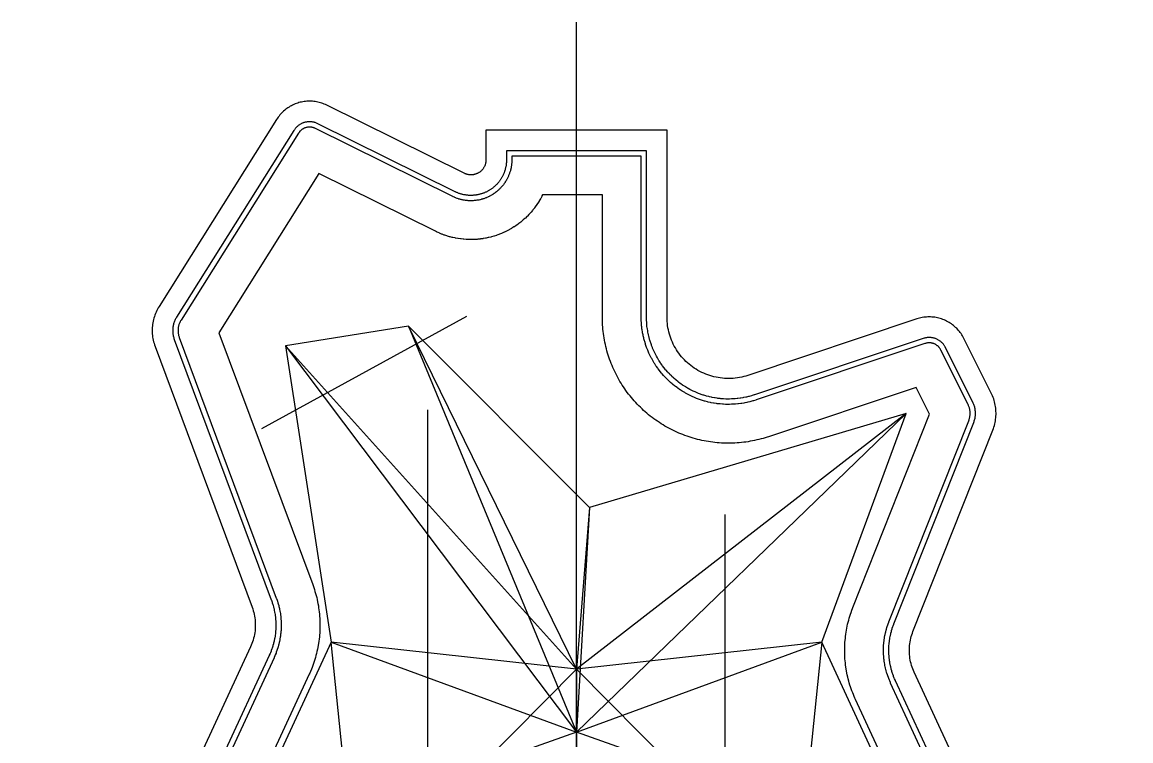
# Model space of a CAD drawing. Header units: millimetres. Extents: x -173 to 173, y -10 to 480.
# Drawn here: x -171.4 to 171.4, y 257.8 to 480 of the extents above; entities that cross this region are included whole.
import ezdxf

# ---------------------------------------------------------------- set-up
doc = ezdxf.new("R2010")
doc.units = ezdxf.units.MM
for name, color, linetype in [('BACK_FOLDS', 5, 'Continuous'), ('CENTERLINE', 8, 'Continuous'), ('LINING_INNER', 2, 'Continuous'), ('OUTLINE', 7, 'Continuous'), ('RIM_INNER', 1, 'Continuous'), ('TOP_BARS', 6, 'Continuous'), ('TOP_DYE_MASK', 1, 'Continuous'), ('TOP_FOLDS', 5, 'Continuous'), ('TOP_PLATEAU', 4, 'Continuous')]:
    doc.layers.add(name, color=color, linetype=linetype)

msp = doc.modelspace()

# ---------------------------------------------------------------- linework, layer by layer
at = {"layer": 'BACK_FOLDS'}
for p, q in [((0, 280), (-52, 386)), ((0, 280), (-90, 380)), ((102, 359), (0, 280)), ((4, 330), (0, 280)), ((0, 280), (-75.89, 288.32)), ((75.89, 288.32), (0, 280)), ((0, 280), (-149.71, 128.84)), ((149.71, 128.84), (0, 280))]:
    msp.add_line(p, q, dxfattribs=at)
for points in [[(0, 21.6), (98.38, 40.61), (149.71, 128.84), (75.89, 288.32), (102, 359), (4, 330), (-52, 386), (-90, 380), (-75.89, 288.32), (-149.71, 128.84), (-98.38, 40.61)], [(0, 90), (0, 280)]]:
    msp.add_lwpolyline(points, close=True, dxfattribs=at)
at = {"layer": 'CENTERLINE'}
msp.add_line((0, -10), (0, 480), dxfattribs=at)
at = {"layer": 'LINING_INNER'}
msp.add_lwpolyline([(151.97, 128.73), (86.27, 270.66), (86.12, 270.99), (85.89, 271.5), (85.62, 272.15), (85.41, 272.68), (85.16, 273.34), (84.97, 273.87), (84.74, 274.53), (84.57, 275.07), (84.36, 275.75), (84.21, 276.29), (84.03, 276.97), (83.9, 277.52), (83.74, 278.21), (83.63, 278.76), (83.5, 279.45), (83.4, 280.01), (83.3, 280.71), (83.22, 281.27), (83.14, 281.97), (83.08, 282.53), (83.03, 283.23), (82.99, 283.8), (82.96, 284.5), (82.94, 285.06), (82.94, 285.77), (82.94, 286.33), (82.96, 287.04), (82.98, 287.6), (83.02, 288.31), (83.07, 288.87), (83.14, 289.57), (83.2, 290.13), (83.29, 290.83), (83.37, 291.39), (83.49, 292.09), (83.59, 292.64), (83.74, 293.33), (83.86, 293.88), (84.02, 294.57), (84.17, 295.11), (84.35, 295.79), (84.52, 296.34), (84.73, 297.01), (84.91, 297.54), (85.15, 298.21), (85.34, 298.73), (85.47, 299.06), (109.18, 358.81), (105.03, 367.1), (59.34, 351.85), (59.01, 351.74), (58.38, 351.54), (57.7, 351.35), (57.06, 351.17), (56.38, 350.99), (55.73, 350.84), (55.05, 350.69), (54.4, 350.56), (53.71, 350.43), (53.05, 350.32), (52.36, 350.22), (51.7, 350.13), (51, 350.05), (50.34, 349.99), (49.64, 349.94), (48.97, 349.9), (48.27, 349.87), (47.61, 349.85), (46.91, 349.85), (46.24, 349.86), (45.54, 349.88), (44.87, 349.91), (44.17, 349.95), (43.51, 350), (42.81, 350.07), (42.15, 350.15), (41.46, 350.24), (40.8, 350.34), (40.11, 350.46), (39.45, 350.59), (38.77, 350.73), (38.12, 350.87), (37.44, 351.04), (36.79, 351.21), (36.12, 351.4), (35.48, 351.59), (34.81, 351.8), (34.18, 352.02), (33.52, 352.25), (32.9, 352.49), (32.25, 352.75), (31.63, 353), (30.99, 353.29), (30.38, 353.57), (29.75, 353.87), (29.16, 354.17), (28.54, 354.5), (27.95, 354.82), (27.35, 355.16), (26.77, 355.5), (26.18, 355.87), (25.62, 356.23), (25.03, 356.62), (24.49, 357), (23.92, 357.41), (23.39, 357.81), (22.83, 358.24), (22.31, 358.66), (21.77, 359.11), (21.27, 359.54), (20.75, 360.01), (20.26, 360.46), (19.75, 360.95), (19.28, 361.42), (18.79, 361.92), (18.34, 362.4), (17.86, 362.92), (17.43, 363.43), (16.97, 363.96), (16.55, 364.48), (16.12, 365.03), (15.72, 365.56), (15.3, 366.13), (14.92, 366.67), (14.53, 367.25), (14.16, 367.81), (13.79, 368.4), (13.45, 368.97), (13.09, 369.58), (12.77, 370.16), (12.44, 370.78), (12.14, 371.37), (11.83, 372), (11.55, 372.6), (11.26, 373.24), (11, 373.86), (10.73, 374.51), (10.49, 375.13), (10.25, 375.78), (10.04, 376.41), (9.82, 377.08), (9.62, 377.72), (9.43, 378.39), (9.26, 379.03), (9.09, 379.71), (8.94, 380.36), (8.79, 381.05), (8.66, 381.7), (8.54, 382.39), (8.43, 383.05), (8.34, 383.74), (8.26, 384.41), (8.18, 385.1), (8.12, 385.77), (8.07, 386.47), (8.04, 387.13), (8.01, 387.83), (8, 388.5), (8, 388.85), (8, 426.62), (-10.51, 426.62), (-10.67, 426.3), (-10.74, 426.15), (-11.07, 425.54), (-11.15, 425.39), (-11.5, 424.79), (-11.58, 424.65), (-11.96, 424.06), (-12.05, 423.92), (-12.44, 423.34), (-12.53, 423.21), (-12.94, 422.64), (-13.04, 422.51), (-13.47, 421.96), (-13.58, 421.83), (-14.03, 421.3), (-14.14, 421.18), (-14.61, 420.66), (-14.72, 420.54), (-15.2, 420.03), (-15.32, 419.92), (-15.82, 419.43), (-15.94, 419.32), (-16.47, 418.86), (-16.59, 418.75), (-17.13, 418.3), (-17.25, 418.2), (-17.81, 417.77), (-17.94, 417.67), (-18.5, 417.26), (-18.64, 417.17), (-19.22, 416.78), (-19.36, 416.69), (-19.95, 416.32), (-20.09, 416.24), (-20.7, 415.89), (-20.84, 415.81), (-21.46, 415.48), (-21.61, 415.41), (-22.24, 415.11), (-22.38, 415.04), (-23.03, 414.75), (-23.18, 414.69), (-23.83, 414.43), (-23.98, 414.37), (-24.64, 414.14), (-24.79, 414.08), (-25.46, 413.87), (-25.61, 413.82), (-26.29, 413.63), (-26.45, 413.59), (-27.13, 413.42), (-27.28, 413.39), (-27.97, 413.25), (-28.13, 413.21), (-28.82, 413.1), (-28.98, 413.07), (-29.67, 412.98), (-29.84, 412.96), (-30.53, 412.89), (-30.7, 412.87), (-31.39, 412.83), (-31.56, 412.82), (-32.26, 412.8), (-32.42, 412.8), (-33.12, 412.8), (-33.28, 412.8), (-33.98, 412.83), (-34.15, 412.84), (-34.84, 412.89), (-35.01, 412.91), (-35.7, 412.98), (-35.86, 413), (-36.56, 413.11), (-36.72, 413.13), (-37.41, 413.26), (-37.57, 413.29), (-38.25, 413.44), (-38.41, 413.48), (-39.09, 413.65), (-39.24, 413.69), (-39.92, 413.89), (-40.07, 413.94), (-40.74, 414.16), (-40.89, 414.21), (-41.55, 414.45), (-41.7, 414.51), (-42.35, 414.78), (-42.5, 414.84), (-43.13, 415.13), (-43.28, 415.2), (-43.6, 415.35), (-79.64, 433.2), (-110.58, 383.99), (-81.59, 306.15), (-81.47, 305.81), (-81.28, 305.27), (-81.05, 304.59), (-80.88, 304.04), (-80.68, 303.35), (-80.52, 302.79), (-80.35, 302.1), (-80.22, 301.54), (-80.06, 300.84), (-79.95, 300.27), (-79.83, 299.57), (-79.74, 299), (-79.64, 298.29), (-79.56, 297.72), (-79.49, 297), (-79.44, 296.43), (-79.39, 295.71), (-79.36, 295.14), (-79.34, 294.42), (-79.33, 293.85), (-79.33, 293.13), (-79.34, 292.56), (-79.37, 291.84), (-79.4, 291.26), (-79.45, 290.55), (-79.51, 289.98), (-79.59, 289.26), (-79.66, 288.69), (-79.77, 287.98), (-79.86, 287.42), (-79.99, 286.71), (-80.1, 286.15), (-80.26, 285.45), (-80.39, 284.89), (-80.57, 284.19), (-80.73, 283.64), (-80.93, 282.95), (-81.11, 282.4), (-81.34, 281.72), (-81.53, 281.18), (-81.79, 280.51), (-82, 279.98), (-82.28, 279.31), (-82.51, 278.79), (-82.66, 278.46), (-151.97, 128.73)], dxfattribs=at)
at = {"layer": 'OUTLINE'}
msp.add_lwpolyline([(171.43, 134.3), (104.41, 279.07), (104.19, 279.58), (103.98, 280.11), (103.79, 280.64), (103.61, 281.17), (103.46, 281.72), (103.33, 282.27), (103.21, 282.82), (103.12, 283.37), (103.04, 283.93), (102.99, 284.5), (102.95, 285.06), (102.94, 285.62), (102.94, 286.19), (102.96, 286.75), (103.01, 287.31), (103.07, 287.87), (103.15, 288.43), (103.26, 288.99), (103.38, 289.54), (103.52, 290.08), (103.68, 290.63), (103.86, 291.16), (104.06, 291.69), (128.76, 353.93), (128.93, 354.39), (129.09, 354.85), (129.23, 355.32), (129.35, 355.8), (129.46, 356.28), (129.55, 356.76), (129.62, 357.24), (129.68, 357.73), (129.72, 358.22), (129.74, 358.71), (129.74, 359.2), (129.73, 359.69), (129.7, 360.18), (129.65, 360.67), (129.59, 361.16), (129.51, 361.64), (129.41, 362.12), (129.3, 362.6), (129.16, 363.07), (129.02, 363.54), (128.85, 364), (128.67, 364.46), (128.48, 364.91), (128.26, 365.35), (119.82, 382.25), (119.62, 382.63), (119.4, 383), (119.18, 383.37), (118.94, 383.72), (118.69, 384.07), (118.43, 384.41), (118.15, 384.74), (117.87, 385.06), (117.57, 385.37), (117.26, 385.66), (116.94, 385.95), (116.61, 386.23), (116.27, 386.49), (115.93, 386.74), (115.57, 386.98), (115.21, 387.2), (114.83, 387.41), (114.45, 387.61), (114.07, 387.8), (113.67, 387.97), (113.27, 388.13), (112.87, 388.27), (112.46, 388.4), (112.05, 388.51), (111.63, 388.61), (111.21, 388.69), (110.79, 388.76), (110.36, 388.81), (109.93, 388.85), (109.51, 388.87), (109.08, 388.88), (108.65, 388.87), (108.22, 388.85), (107.79, 388.81), (107.37, 388.76), (106.94, 388.69), (106.52, 388.61), (106.11, 388.51), (105.69, 388.39), (105.28, 388.27), (53.01, 370.82), (52.38, 370.62), (51.74, 370.45), (51.09, 370.29), (50.44, 370.16), (49.78, 370.05), (49.12, 369.97), (48.46, 369.9), (47.79, 369.86), (47.13, 369.85), (46.46, 369.85), (45.79, 369.89), (45.13, 369.94), (44.47, 370.02), (43.81, 370.12), (43.16, 370.24), (42.51, 370.39), (41.86, 370.55), (41.22, 370.75), (40.59, 370.96), (39.97, 371.2), (39.36, 371.45), (38.75, 371.73), (38.16, 372.03), (37.57, 372.35), (37, 372.69), (36.44, 373.05), (35.89, 373.43), (35.36, 373.83), (34.84, 374.25), (34.34, 374.68), (33.85, 375.14), (33.38, 375.6), (32.92, 376.09), (32.48, 376.59), (32.06, 377.11), (31.66, 377.64), (31.27, 378.18), (30.91, 378.74), (30.57, 379.31), (30.24, 379.89), (29.94, 380.49), (29.66, 381.09), (29.39, 381.7), (29.16, 382.32), (28.94, 382.95), (28.74, 383.59), (28.57, 384.23), (28.42, 384.88), (28.29, 385.53), (28.19, 386.19), (28.1, 386.85), (28.05, 387.52), (28.01, 388.18), (28, 388.85), (28, 446.62), (-28, 446.62), (-28, 437.45), (-28, 437.29), (-28.01, 437.13), (-28.03, 436.96), (-28.05, 436.8), (-28.07, 436.64), (-28.1, 436.48), (-28.14, 436.32), (-28.18, 436.16), (-28.23, 436.01), (-28.28, 435.85), (-28.34, 435.7), (-28.4, 435.55), (-28.47, 435.4), (-28.55, 435.26), (-28.63, 435.12), (-28.71, 434.98), (-28.8, 434.84), (-28.89, 434.71), (-28.99, 434.58), (-29.1, 434.45), (-29.2, 434.33), (-29.31, 434.21), (-29.43, 434.09), (-29.55, 433.98), (-29.67, 433.88), (-29.8, 433.77), (-29.93, 433.68), (-30.06, 433.58), (-30.2, 433.5), (-30.34, 433.41), (-30.48, 433.33), (-30.63, 433.26), (-30.78, 433.19), (-30.93, 433.13), (-31.08, 433.07), (-31.23, 433.02), (-31.39, 432.97), (-31.55, 432.93), (-31.71, 432.89), (-31.87, 432.86), (-32.03, 432.84), (-32.19, 432.82), (-32.35, 432.8), (-32.51, 432.8), (-32.68, 432.79), (-32.84, 432.8), (-33, 432.81), (-33.17, 432.82), (-33.33, 432.84), (-33.49, 432.87), (-33.65, 432.9), (-33.81, 432.94), (-33.96, 432.98), (-34.12, 433.03), (-34.27, 433.08), (-34.43, 433.14), (-34.57, 433.21), (-34.72, 433.28), (-77.24, 454.33), (-77.62, 454.51), (-78.01, 454.68), (-78.4, 454.83), (-78.79, 454.97), (-79.19, 455.09), (-79.6, 455.2), (-80.01, 455.3), (-80.42, 455.38), (-80.83, 455.45), (-81.25, 455.5), (-81.67, 455.54), (-82.09, 455.57), (-82.51, 455.58), (-82.93, 455.57), (-83.35, 455.55), (-83.76, 455.52), (-84.18, 455.47), (-84.6, 455.4), (-85.01, 455.32), (-85.42, 455.23), (-85.82, 455.13), (-86.23, 455), (-86.62, 454.87), (-87.02, 454.72), (-87.4, 454.56), (-87.78, 454.38), (-88.16, 454.19), (-88.53, 453.99), (-88.89, 453.78), (-89.24, 453.55), (-89.59, 453.31), (-89.92, 453.06), (-90.25, 452.79), (-90.57, 452.52), (-90.87, 452.24), (-91.17, 451.94), (-91.46, 451.63), (-91.74, 451.32), (-92, 450.99), (-92.25, 450.66), (-92.5, 450.31), (-92.73, 449.96), (-129.09, 392.12), (-129.34, 391.7), (-129.58, 391.27), (-129.81, 390.83), (-130.02, 390.38), (-130.21, 389.93), (-130.39, 389.47), (-130.55, 389), (-130.69, 388.53), (-130.82, 388.05), (-130.93, 387.57), (-131.02, 387.08), (-131.1, 386.59), (-131.16, 386.1), (-131.2, 385.61), (-131.23, 385.12), (-131.23, 384.62), (-131.22, 384.13), (-131.19, 383.64), (-131.15, 383.14), (-131.09, 382.65), (-131.01, 382.17), (-130.91, 381.68), (-130.8, 381.2), (-130.66, 380.73), (-130.52, 380.25), (-130.35, 379.79), (-100.33, 299.17), (-100.14, 298.63), (-99.97, 298.08), (-99.82, 297.52), (-99.69, 296.96), (-99.58, 296.4), (-99.48, 295.83), (-99.41, 295.26), (-99.36, 294.69), (-99.33, 294.12), (-99.33, 293.54), (-99.34, 292.97), (-99.37, 292.39), (-99.42, 291.82), (-99.5, 291.25), (-99.59, 290.69), (-99.7, 290.12), (-99.84, 289.56), (-99.99, 289.01), (-100.17, 288.46), (-100.36, 287.92), (-100.57, 287.39), (-100.81, 286.86), (-171.43, 134.3)], dxfattribs=at)
at = {"layer": 'RIM_INNER'}
msp.add_lwpolyline([(164.14, 131), (97.15, 275.71), (97.1, 275.83), (96.87, 276.35), (96.76, 276.61), (96.55, 277.13), (96.45, 277.4), (96.26, 277.93), (96.17, 278.2), (96, 278.73), (95.91, 279), (95.76, 279.55), (95.69, 279.82), (95.56, 280.37), (95.49, 280.64), (95.38, 281.2), (95.33, 281.47), (95.23, 282.03), (95.19, 282.31), (95.11, 282.87), (95.08, 283.15), (95.03, 283.71), (95, 283.99), (94.97, 284.55), (94.95, 284.84), (94.94, 285.4), (94.94, 285.68), (94.94, 286.25), (94.95, 286.53), (94.97, 287.09), (94.99, 287.37), (95.03, 287.94), (95.06, 288.22), (95.12, 288.78), (95.16, 289.06), (95.24, 289.62), (95.29, 289.89), (95.39, 290.45), (95.45, 290.73), (95.57, 291.28), (95.64, 291.55), (95.78, 292.1), (95.86, 292.37), (96.02, 292.91), (96.1, 293.18), (96.28, 293.71), (96.38, 293.98), (96.58, 294.51), (96.63, 294.64), (121.29, 356.81), (121.39, 357.07), (121.46, 357.27), (121.52, 357.48), (121.57, 357.68), (121.62, 357.88), (121.66, 358.09), (121.69, 358.3), (121.71, 358.51), (121.73, 358.72), (121.74, 358.93), (121.74, 359.14), (121.74, 359.35), (121.72, 359.56), (121.7, 359.77), (121.68, 359.98), (121.64, 360.18), (121.6, 360.39), (121.55, 360.59), (121.49, 360.8), (121.43, 361), (121.36, 361.19), (121.28, 361.39), (121.2, 361.58), (121.08, 361.84), (112.69, 378.61), (112.59, 378.8), (112.52, 378.92), (112.45, 379.04), (112.37, 379.16), (112.28, 379.28), (112.2, 379.39), (112.1, 379.5), (112.01, 379.61), (111.91, 379.71), (111.81, 379.81), (111.7, 379.9), (111.59, 380), (111.48, 380.08), (111.36, 380.17), (111.24, 380.25), (111.12, 380.32), (111, 380.39), (110.87, 380.46), (110.74, 380.52), (110.61, 380.58), (110.48, 380.63), (110.34, 380.68), (110.21, 380.72), (110.07, 380.76), (109.93, 380.79), (109.79, 380.82), (109.65, 380.84), (109.51, 380.86), (109.37, 380.87), (109.22, 380.88), (109.08, 380.88), (108.94, 380.88), (108.79, 380.87), (108.65, 380.86), (108.51, 380.84), (108.37, 380.82), (108.23, 380.79), (108.09, 380.76), (107.95, 380.72), (107.75, 380.65), (55.55, 363.24), (55.41, 363.19), (54.78, 362.99), (54.51, 362.91), (53.87, 362.74), (53.59, 362.67), (52.95, 362.51), (52.67, 362.45), (52.02, 362.32), (51.74, 362.27), (51.09, 362.16), (50.81, 362.12), (50.15, 362.03), (49.87, 362), (49.21, 361.94), (48.93, 361.92), (48.26, 361.88), (47.98, 361.87), (47.32, 361.85), (47.04, 361.85), (46.37, 361.86), (46.09, 361.86), (45.43, 361.89), (45.15, 361.91), (44.48, 361.97), (44.2, 361.99), (43.54, 362.07), (43.26, 362.11), (42.61, 362.21), (42.33, 362.25), (41.67, 362.38), (41.4, 362.44), (40.75, 362.58), (40.48, 362.65), (39.83, 362.82), (39.56, 362.89), (38.93, 363.08), (38.66, 363.17), (38.03, 363.38), (37.76, 363.48), (37.14, 363.71), (36.88, 363.82), (36.27, 364.07), (36.01, 364.19), (35.4, 364.46), (35.15, 364.59), (34.56, 364.89), (34.31, 365.02), (33.73, 365.34), (33.48, 365.48), (32.91, 365.82), (32.67, 365.96), (32.11, 366.32), (31.88, 366.48), (31.33, 366.86), (31.1, 367.02), (30.57, 367.42), (30.35, 367.59), (29.83, 368.01), (29.61, 368.19), (29.11, 368.63), (28.9, 368.81), (28.41, 369.27), (28.21, 369.46), (27.74, 369.93), (27.54, 370.13), (27.09, 370.62), (26.9, 370.82), (26.46, 371.32), (26.28, 371.54), (25.86, 372.06), (25.68, 372.28), (25.28, 372.81), (25.12, 373.03), (24.73, 373.58), (24.58, 373.81), (24.21, 374.37), (24.06, 374.61), (23.72, 375.18), (23.58, 375.42), (23.25, 376), (23.12, 376.25), (22.82, 376.84), (22.69, 377.09), (22.41, 377.69), (22.3, 377.95), (22.04, 378.56), (21.93, 378.82), (21.69, 379.44), (21.59, 379.71), (21.38, 380.34), (21.29, 380.6), (21.09, 381.24), (21.02, 381.51), (20.84, 382.15), (20.78, 382.42), (20.63, 383.07), (20.57, 383.35), (20.44, 384), (20.39, 384.28), (20.29, 384.94), (20.25, 385.21), (20.17, 385.87), (20.14, 386.15), (20.08, 386.82), (20.06, 387.1), (20.02, 387.76), (20.01, 388.04), (20, 388.71), (20, 388.85), (20, 438.62), (-20, 438.62), (-20, 437.45), (-20, 437.31), (-20, 437.15), (-20.01, 436.87), (-20.02, 436.71), (-20.04, 436.43), (-20.06, 436.26), (-20.09, 435.99), (-20.11, 435.82), (-20.14, 435.55), (-20.17, 435.39), (-20.22, 435.11), (-20.25, 434.95), (-20.31, 434.68), (-20.35, 434.52), (-20.41, 434.25), (-20.46, 434.09), (-20.53, 433.82), (-20.58, 433.66), (-20.67, 433.4), (-20.72, 433.24), (-20.82, 432.98), (-20.88, 432.83), (-20.98, 432.57), (-21.04, 432.42), (-21.16, 432.16), (-21.23, 432.01), (-21.35, 431.76), (-21.43, 431.62), (-21.56, 431.37), (-21.64, 431.23), (-21.78, 430.99), (-21.86, 430.85), (-22.01, 430.61), (-22.1, 430.47), (-22.26, 430.24), (-22.35, 430.11), (-22.51, 429.88), (-22.61, 429.75), (-22.79, 429.53), (-22.89, 429.4), (-23.07, 429.19), (-23.18, 429.07), (-23.36, 428.86), (-23.48, 428.74), (-23.67, 428.54), (-23.79, 428.42), (-23.99, 428.23), (-24.11, 428.12), (-24.32, 427.93), (-24.44, 427.83), (-24.65, 427.65), (-24.78, 427.54), (-25, 427.37), (-25.13, 427.27), (-25.36, 427.11), (-25.49, 427.02), (-25.73, 426.86), (-25.86, 426.77), (-26.1, 426.63), (-26.24, 426.54), (-26.48, 426.4), (-26.63, 426.32), (-26.87, 426.19), (-27.02, 426.12), (-27.27, 426), (-27.42, 425.93), (-27.68, 425.82), (-27.83, 425.75), (-28.09, 425.65), (-28.24, 425.59), (-28.5, 425.5), (-28.66, 425.44), (-28.92, 425.36), (-29.08, 425.31), (-29.35, 425.24), (-29.51, 425.19), (-29.78, 425.13), (-29.94, 425.09), (-30.21, 425.03), (-30.37, 425), (-30.65, 424.96), (-30.81, 424.93), (-31.09, 424.89), (-31.25, 424.87), (-31.53, 424.85), (-31.69, 424.83), (-31.97, 424.81), (-32.13, 424.81), (-32.41, 424.8), (-32.57, 424.8), (-32.85, 424.8), (-33.02, 424.8), (-33.3, 424.81), (-33.46, 424.82), (-33.74, 424.84), (-33.9, 424.86), (-34.18, 424.89), (-34.34, 424.91), (-34.62, 424.95), (-34.78, 424.97), (-35.06, 425.02), (-35.22, 425.06), (-35.49, 425.12), (-35.65, 425.15), (-35.92, 425.22), (-36.08, 425.27), (-36.34, 425.34), (-36.5, 425.39), (-36.77, 425.48), (-36.92, 425.54), (-37.18, 425.63), (-37.33, 425.69), (-37.59, 425.8), (-37.74, 425.86), (-38, 425.98), (-38.15, 426.05), (-38.27, 426.11), (-80.73, 447.13), (-80.92, 447.22), (-81.05, 447.27), (-81.18, 447.33), (-81.31, 447.37), (-81.44, 447.41), (-81.58, 447.45), (-81.71, 447.48), (-81.85, 447.51), (-81.99, 447.53), (-82.13, 447.55), (-82.27, 447.56), (-82.41, 447.57), (-82.55, 447.57), (-82.69, 447.57), (-82.83, 447.57), (-82.97, 447.55), (-83.1, 447.54), (-83.24, 447.52), (-83.38, 447.49), (-83.52, 447.46), (-83.65, 447.42), (-83.79, 447.38), (-83.92, 447.34), (-84.05, 447.29), (-84.18, 447.24), (-84.31, 447.18), (-84.43, 447.11), (-84.55, 447.05), (-84.67, 446.97), (-84.79, 446.9), (-84.91, 446.82), (-85.02, 446.74), (-85.13, 446.65), (-85.23, 446.56), (-85.33, 446.46), (-85.43, 446.36), (-85.53, 446.26), (-85.62, 446.16), (-85.71, 446.05), (-85.79, 445.94), (-85.88, 445.82), (-85.99, 445.65), (-122.27, 387.93), (-122.42, 387.68), (-122.52, 387.5), (-122.62, 387.31), (-122.71, 387.12), (-122.79, 386.92), (-122.87, 386.73), (-122.94, 386.53), (-123, 386.32), (-123.05, 386.12), (-123.1, 385.91), (-123.14, 385.71), (-123.17, 385.5), (-123.2, 385.29), (-123.22, 385.08), (-123.23, 384.86), (-123.23, 384.65), (-123.23, 384.44), (-123.21, 384.23), (-123.2, 384.02), (-123.17, 383.81), (-123.13, 383.6), (-123.09, 383.39), (-123.04, 383.19), (-122.99, 382.98), (-122.92, 382.78), (-122.83, 382.51), (-92.83, 301.96), (-92.79, 301.82), (-92.59, 301.28), (-92.5, 301.01), (-92.33, 300.46), (-92.25, 300.19), (-92.1, 299.63), (-92.03, 299.35), (-91.9, 298.79), (-91.84, 298.51), (-91.73, 297.95), (-91.68, 297.67), (-91.58, 297.1), (-91.54, 296.81), (-91.47, 296.24), (-91.44, 295.96), (-91.39, 295.39), (-91.37, 295.1), (-91.34, 294.53), (-91.34, 294.24), (-91.33, 293.66), (-91.33, 293.38), (-91.34, 292.8), (-91.35, 292.52), (-91.38, 291.94), (-91.4, 291.66), (-91.46, 291.08), (-91.49, 290.8), (-91.56, 290.23), (-91.6, 289.94), (-91.7, 289.38), (-91.75, 289.09), (-91.86, 288.53), (-91.93, 288.25), (-92.06, 287.69), (-92.13, 287.41), (-92.29, 286.86), (-92.37, 286.59), (-92.54, 286.04), (-92.64, 285.77), (-92.83, 285.23), (-92.93, 284.96), (-93.14, 284.42), (-93.25, 284.16), (-93.49, 283.63), (-93.55, 283.5), (-164.14, 131)], dxfattribs=at)
at = {"layer": 'TOP_BARS'}
for p, q in [((-34, 389), (-97.38, 354.29)), ((-46, 44.75), (-46, 360.2)), ((46, 44.75), (46, 327.83))]:
    msp.add_line(p, q, dxfattribs=at)
at = {"layer": 'TOP_DYE_MASK'}
msp.add_lwpolyline([(165.64, 131.68), (98.65, 276.4), (98.61, 276.5), (98.38, 277.02), (98.29, 277.22), (98.08, 277.75), (98, 277.96), (97.81, 278.49), (97.74, 278.7), (97.57, 279.24), (97.5, 279.45), (97.35, 279.99), (97.29, 280.21), (97.16, 280.76), (97.11, 280.98), (96.99, 281.53), (96.95, 281.75), (96.86, 282.31), (96.82, 282.53), (96.75, 283.09), (96.72, 283.31), (96.67, 283.87), (96.65, 284.09), (96.61, 284.66), (96.6, 284.88), (96.59, 285.45), (96.59, 285.67), (96.59, 286.23), (96.6, 286.46), (96.62, 287.02), (96.63, 287.25), (96.68, 287.81), (96.7, 288.03), (96.76, 288.59), (96.79, 288.81), (96.87, 289.37), (96.91, 289.59), (97.01, 290.15), (97.06, 290.37), (97.18, 290.92), (97.23, 291.14), (97.38, 291.68), (97.44, 291.9), (97.6, 292.44), (97.67, 292.65), (97.85, 293.19), (97.92, 293.4), (98.12, 293.93), (98.16, 294.03), (122.83, 356.22), (122.95, 356.52), (123.03, 356.77), (123.11, 357.03), (123.18, 357.29), (123.24, 357.55), (123.28, 357.82), (123.32, 358.08), (123.36, 358.35), (123.38, 358.61), (123.39, 358.88), (123.39, 359.15), (123.38, 359.42), (123.37, 359.69), (123.34, 359.95), (123.31, 360.22), (123.26, 360.48), (123.21, 360.75), (123.15, 361.01), (123.08, 361.27), (122.99, 361.52), (122.9, 361.77), (122.81, 362.02), (122.7, 362.27), (122.56, 362.56), (114.16, 379.36), (114.04, 379.59), (113.94, 379.76), (113.84, 379.93), (113.72, 380.1), (113.61, 380.27), (113.48, 380.43), (113.35, 380.58), (113.22, 380.73), (113.08, 380.88), (112.93, 381.02), (112.78, 381.15), (112.63, 381.28), (112.47, 381.4), (112.3, 381.52), (112.14, 381.63), (111.96, 381.74), (111.79, 381.84), (111.61, 381.93), (111.43, 382.02), (111.24, 382.1), (111.06, 382.18), (110.87, 382.24), (110.67, 382.3), (110.48, 382.36), (110.28, 382.4), (110.08, 382.44), (109.88, 382.47), (109.68, 382.5), (109.48, 382.52), (109.28, 382.53), (109.08, 382.53), (108.88, 382.53), (108.68, 382.52), (108.48, 382.5), (108.27, 382.47), (108.08, 382.44), (107.88, 382.4), (107.68, 382.35), (107.49, 382.3), (107.24, 382.22), (55.02, 364.8), (54.92, 364.77), (54.28, 364.57), (54.07, 364.5), (53.43, 364.33), (53.21, 364.27), (52.56, 364.12), (52.35, 364.07), (51.69, 363.94), (51.47, 363.9), (50.82, 363.79), (50.6, 363.75), (49.94, 363.67), (49.72, 363.64), (49.05, 363.58), (48.83, 363.56), (48.17, 363.52), (47.94, 363.52), (47.28, 363.5), (47.06, 363.5), (46.39, 363.51), (46.17, 363.51), (45.5, 363.54), (45.28, 363.56), (44.62, 363.61), (44.39, 363.63), (43.73, 363.71), (43.51, 363.74), (42.85, 363.84), (42.63, 363.88), (41.98, 364), (41.76, 364.04), (41.11, 364.19), (40.9, 364.24), (40.25, 364.41), (40.04, 364.47), (39.4, 364.66), (39.19, 364.73), (38.56, 364.95), (38.35, 365.02), (37.72, 365.26), (37.52, 365.34), (36.9, 365.6), (36.7, 365.68), (36.09, 365.96), (35.89, 366.06), (35.3, 366.36), (35.1, 366.46), (34.52, 366.78), (34.33, 366.89), (33.75, 367.23), (33.56, 367.35), (33, 367.71), (32.82, 367.84), (32.27, 368.22), (32.09, 368.35), (31.56, 368.74), (31.38, 368.88), (30.86, 369.3), (30.69, 369.44), (30.19, 369.88), (30.02, 370.02), (29.53, 370.48), (29.37, 370.63), (28.9, 371.1), (28.74, 371.26), (28.29, 371.74), (28.14, 371.91), (27.7, 372.41), (27.56, 372.58), (27.14, 373.1), (27, 373.27), (26.6, 373.8), (26.47, 373.98), (26.08, 374.53), (25.96, 374.71), (25.59, 375.27), (25.48, 375.46), (25.13, 376.03), (25.02, 376.22), (24.7, 376.8), (24.59, 377), (24.29, 377.59), (24.19, 377.79), (23.91, 378.39), (23.82, 378.6), (23.55, 379.21), (23.47, 379.42), (23.23, 380.04), (23.15, 380.25), (22.94, 380.88), (22.87, 381.09), (22.67, 381.72), (22.61, 381.94), (22.44, 382.58), (22.38, 382.8), (22.23, 383.45), (22.19, 383.66), (22.06, 384.32), (22.02, 384.54), (21.92, 385.19), (21.88, 385.41), (21.8, 386.08), (21.78, 386.3), (21.72, 386.96), (21.71, 387.18), (21.67, 387.85), (21.66, 388.07), (21.65, 388.74), (21.65, 388.85), (21.65, 440.27), (-21.65, 440.27), (-21.65, 437.45), (-21.65, 437.34), (-21.65, 437.18), (-21.66, 436.95), (-21.67, 436.79), (-21.69, 436.57), (-21.7, 436.41), (-21.72, 436.19), (-21.74, 436.03), (-21.77, 435.81), (-21.8, 435.64), (-21.84, 435.43), (-21.87, 435.27), (-21.92, 435.05), (-21.95, 434.89), (-22.01, 434.67), (-22.05, 434.52), (-22.11, 434.3), (-22.16, 434.15), (-22.23, 433.94), (-22.28, 433.78), (-22.36, 433.57), (-22.42, 433.42), (-22.5, 433.21), (-22.56, 433.06), (-22.65, 432.86), (-22.72, 432.71), (-22.82, 432.51), (-22.89, 432.37), (-23, 432.17), (-23.08, 432.03), (-23.19, 431.84), (-23.27, 431.7), (-23.39, 431.51), (-23.48, 431.37), (-23.61, 431.19), (-23.7, 431.06), (-23.83, 430.88), (-23.93, 430.75), (-24.07, 430.57), (-24.17, 430.44), (-24.31, 430.27), (-24.42, 430.15), (-24.57, 429.99), (-24.68, 429.87), (-24.83, 429.71), (-24.95, 429.59), (-25.11, 429.44), (-25.23, 429.33), (-25.4, 429.18), (-25.52, 429.07), (-25.69, 428.93), (-25.82, 428.83), (-25.99, 428.69), (-26.12, 428.59), (-26.3, 428.46), (-26.44, 428.37), (-26.62, 428.25), (-26.76, 428.16), (-26.95, 428.04), (-27.09, 427.96), (-27.28, 427.85), (-27.42, 427.77), (-27.62, 427.67), (-27.76, 427.59), (-27.96, 427.5), (-28.11, 427.43), (-28.32, 427.34), (-28.47, 427.27), (-28.67, 427.19), (-28.82, 427.13), (-29.03, 427.06), (-29.19, 427.01), (-29.4, 426.94), (-29.56, 426.89), (-29.77, 426.83), (-29.93, 426.79), (-30.14, 426.74), (-30.3, 426.7), (-30.52, 426.65), (-30.68, 426.62), (-30.9, 426.59), (-31.06, 426.56), (-31.28, 426.53), (-31.44, 426.51), (-31.66, 426.49), (-31.83, 426.48), (-32.05, 426.46), (-32.21, 426.45), (-32.43, 426.45), (-32.6, 426.45), (-32.82, 426.45), (-32.98, 426.45), (-33.2, 426.46), (-33.37, 426.47), (-33.59, 426.48), (-33.75, 426.5), (-33.97, 426.52), (-34.13, 426.54), (-34.35, 426.58), (-34.51, 426.6), (-34.73, 426.64), (-34.89, 426.67), (-35.11, 426.72), (-35.27, 426.76), (-35.48, 426.81), (-35.64, 426.86), (-35.85, 426.92), (-36.01, 426.97), (-36.22, 427.04), (-36.37, 427.09), (-36.58, 427.17), (-36.73, 427.23), (-36.94, 427.31), (-37.09, 427.38), (-37.29, 427.47), (-37.44, 427.54), (-37.54, 427.59), (-80.01, 448.61), (-80.24, 448.72), (-80.42, 448.8), (-80.6, 448.87), (-80.79, 448.94), (-80.98, 449), (-81.17, 449.05), (-81.36, 449.1), (-81.56, 449.13), (-81.75, 449.17), (-81.95, 449.19), (-82.14, 449.21), (-82.34, 449.22), (-82.54, 449.22), (-82.74, 449.22), (-82.93, 449.21), (-83.13, 449.2), (-83.33, 449.17), (-83.52, 449.14), (-83.72, 449.11), (-83.91, 449.06), (-84.1, 449.01), (-84.29, 448.96), (-84.48, 448.89), (-84.66, 448.82), (-84.84, 448.75), (-85.02, 448.66), (-85.2, 448.57), (-85.37, 448.48), (-85.54, 448.38), (-85.71, 448.27), (-85.87, 448.16), (-86.03, 448.04), (-86.18, 447.92), (-86.33, 447.79), (-86.48, 447.65), (-86.62, 447.51), (-86.75, 447.37), (-86.88, 447.22), (-87.01, 447.07), (-87.13, 446.91), (-87.24, 446.75), (-87.38, 446.54), (-123.68, 388.79), (-123.85, 388.51), (-123.98, 388.28), (-124.1, 388.04), (-124.22, 387.79), (-124.32, 387.54), (-124.42, 387.29), (-124.51, 387.04), (-124.59, 386.78), (-124.66, 386.52), (-124.72, 386.25), (-124.77, 385.99), (-124.81, 385.72), (-124.84, 385.45), (-124.86, 385.19), (-124.88, 384.92), (-124.88, 384.65), (-124.88, 384.38), (-124.86, 384.11), (-124.84, 383.84), (-124.8, 383.57), (-124.76, 383.3), (-124.7, 383.04), (-124.64, 382.78), (-124.57, 382.52), (-124.49, 382.26), (-124.38, 381.95), (-94.38, 301.38), (-94.34, 301.28), (-94.15, 300.73), (-94.08, 300.52), (-93.91, 299.97), (-93.84, 299.75), (-93.69, 299.2), (-93.64, 298.98), (-93.5, 298.42), (-93.46, 298.19), (-93.35, 297.63), (-93.31, 297.41), (-93.21, 296.84), (-93.18, 296.61), (-93.11, 296.04), (-93.09, 295.82), (-93.04, 295.24), (-93.02, 295.02), (-92.99, 294.44), (-92.98, 294.21), (-92.98, 293.64), (-92.98, 293.41), (-92.99, 292.84), (-93, 292.61), (-93.03, 292.04), (-93.05, 291.81), (-93.1, 291.24), (-93.12, 291.01), (-93.2, 290.44), (-93.23, 290.21), (-93.33, 289.65), (-93.37, 289.42), (-93.48, 288.86), (-93.53, 288.64), (-93.66, 288.08), (-93.72, 287.86), (-93.88, 287.3), (-93.94, 287.09), (-94.12, 286.54), (-94.19, 286.32), (-94.38, 285.78), (-94.46, 285.57), (-94.68, 285.03), (-94.76, 284.82), (-95, 284.3), (-95.04, 284.19), (-165.64, 131.68)], dxfattribs=at)
at = {"layer": 'TOP_FOLDS'}
for p, q in [((-52, 386), (0, 260.5)), ((-90, 380), (0, 260.5)), ((102, 359), (0, 260.5)), ((4, 330), (0, 260.5)), ((-75.89, 288.32), (0, 260.5)), ((-70.5, 235.5), (-75.89, 288.32)), ((0, 260.5), (75.89, 288.32)), ((75.89, 288.32), (70.5, 235.5))]:
    msp.add_line(p, q, dxfattribs=at)
msp.add_lwpolyline([(0, 21.6), (98.38, 40.61), (149.71, 128.84), (75.89, 288.32), (102, 359), (4, 330), (-52, 386), (-90, 380), (-75.89, 288.32), (-149.71, 128.84), (-98.38, 40.61)], close=True, dxfattribs=at)
at = {"layer": 'TOP_PLATEAU'}
msp.add_lwpolyline([(0, 105.5), (70.5, 145.5), (70.5, 235.5), (0, 260.5), (-70.5, 235.5), (-70.5, 145.5)], close=True, dxfattribs=at)

doc.saveas('drawing.dxf')
